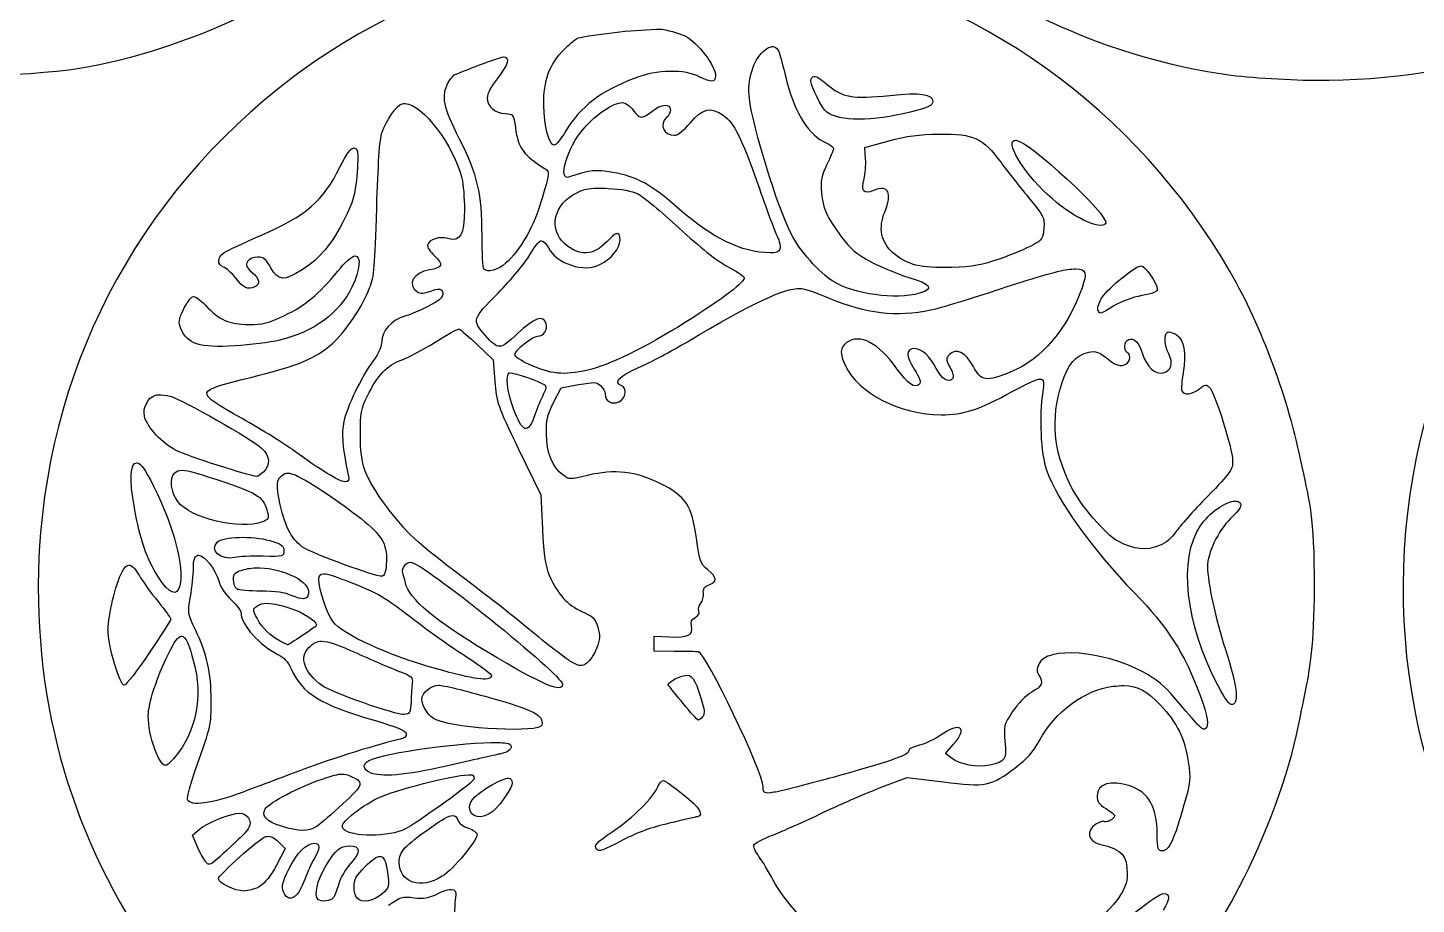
# Model space of a CAD drawing. Extents: x 0 to 701, y 0 to 378.
# Drawn here: x 470.7 to 567, y 140.9 to 201.6 of the extents above; entities that cross this region are included whole.
import ezdxf

# ---------------------------------------------------------------- set-up
doc = ezdxf.new("R2010")
doc.units = 0
doc.layers.add('Calque_1', color=7, linetype='CONTINUOUS')

msp = doc.modelspace()

# ---------------------------------------------------------------- linework, layer by layer
at = {"layer": 'Calque_1', "color": 7}
for p, q in [((514.663981, 201.544294), (514.663981, 201.544294)), ((522.397229, 200.329932), (522.397229, 200.329932)), ((503.658714, 199.628943), (503.658714, 199.628943)), ((553.55945, 198.408669), (553.55945, 198.408669)), ((525.229393, 198.258312), (525.229393, 198.258312)), ((496.875607, 196.392888), (496.875607, 196.392888)), ((511.919641, 196.44706), (511.919641, 196.44706)), ((528.754426, 193.340205), (530.408628, 193.790894)), ((533.893809, 194.255903), (533.893809, 194.255903)), ((539.228548, 193.83538), (539.228548, 193.83538)), ((493.311891, 193.307325), (493.311891, 193.307325)), ((528.806657, 192.544459), (528.754426, 193.340205)), ((510.201997, 190.51531), (510.201997, 190.515389)), ((493.366816, 185.825142), (493.366816, 185.825142)), ((543.394179, 184.916397), (543.394198, 184.916417)), ((547.899916, 185.129976), (547.899916, 185.129976)), ((500.6223, 180.747666), (500.6223, 180.747666)), ((549.845795, 180.542624), (549.845795, 180.542624)), ((501.879966, 179.645506), (502.979413, 178.600607)), ((502.979413, 178.600607), (503.08849, 177.105416)), ((504.130695, 177.717809), (504.130695, 177.717809)), ((507.165544, 175.641143), (507.688191, 176.665146)), ((507.688191, 176.665146), (508.897884, 176.888371)), ((479.741756, 176.187401), (479.741756, 176.187401)), ((504.734175, 172.426011), (506.26999, 169.241798)), ((478.262827, 171.462361), (478.262827, 171.462361)), ((481.398276, 170.956728), (481.398276, 170.956728)), ((488.760915, 170.75634), (488.760915, 170.75634)), ((506.26999, 169.241798), (506.386435, 166.867671)), ((554.440862, 168.812778), (554.440862, 168.812778)), ((485.349238, 166.300537), (485.349238, 166.300537)), ((482.528285, 165.062143), (482.528285, 165.062223)), ((477.690682, 164.379416), (477.690682, 164.379416)), ((486.786791, 164.185208), (486.786791, 164.185208)), ((491.234473, 163.77554), (491.234473, 163.77554)), ((497.23962, 164.58523), (497.23962, 164.58523)), ((487.272677, 161.727515), (487.272677, 161.727515)), ((481.371596, 159.456286), (481.371596, 159.456286)), ((491.088238, 159.103087), (491.088238, 159.103087)), ((514.12933, 158.926666), (514.12933, 159.448918)), ((514.12933, 159.448918), (515.22646, 159.391279)), ((514.12933, 158.404019), (514.12933, 158.926666)), ((515.52202, 158.39669), (514.12933, 158.404019)), ((499.199444, 156.052353), (499.199444, 156.052353)), ((516.451979, 156.750233), (516.452414, 156.750233)), ((546.709554, 156.019473), (546.709554, 156.019473)), ((517.49765, 153.845338), (517.49765, 153.845338)), ((503.270318, 152.071997), (503.270318, 152.071997)), ((534.346022, 151.317627), (534.911215, 151.961355)), ((534.77118, 150.993823), (534.346022, 151.317627)), ((492.504122, 149.889384), (492.504122, 149.889344)), ((501.254025, 149.840599), (501.254025, 149.840599)), ((504.036295, 149.594953), (504.036295, 149.594953)), ((514.758777, 149.437507), (514.758777, 149.437507)), ((529.961425, 148.99688), (531.690656, 149.640984)), ((531.690656, 149.640984), (534.183565, 149.3377)), ((485.401846, 147.174022), (485.401846, 147.174022)), ((500.147229, 147.015408), (500.147229, 147.015408)), ((482.108159, 145.65019), (482.57083, 146.048271)), ((482.438143, 144.888472), (482.108159, 145.65019)), ((487.416971, 145.572428), (487.416971, 145.572428)), ((488.534997, 144.728709), (487.939618, 143.580516)), ((488.073078, 145.190984), (488.534997, 144.728709)), ((490.560936, 145.084997), (490.560956, 145.084997)), ((493.013618, 144.910517), (493.013618, 144.910517)), ((495.099157, 144.181679), (495.099157, 144.181679)), ((500.08765, 141.892663), (500.08765, 141.892663)), ((549.478276, 141.60253), (549.478276, 141.60253))]:
    msp.add_line(p, q, dxfattribs=at)
for points in [[(603.648511, 231.647329), (598.312405, 211.412167), (580.682211, 197.8139), (559.991418, 197.974315)], [(553.55945, 198.408669), (543.83635, 199.937078), (535.389911, 204.355686), (528.379776, 211.581024)], [(495.849268, 209.257553), (490.156457, 204.136706), (482.652594, 200.425735), (474.941315, 198.917667)], [(507.366724, 206.253865), (500.636621, 205.085228), (493.652037, 201.885073), (488.054895, 197.406076)], [(554.089981, 184.715653), (547.552758, 196.052029), (536.56615, 203.88324), (523.905572, 206.231041)], [(508.882435, 200.945819), (510.779154, 201.287674), (512.710554, 201.491904), (514.663981, 201.544294)], [(514.663981, 201.544294), (515.355423, 201.398118), (515.986375, 201.219697), (516.305803, 201.05452)], [(507.913357, 200.161256), (508.205788, 200.464105), (508.529712, 200.724595), (508.882435, 200.945819)], [(516.305803, 201.05452), (517.180064, 200.602405), (518.394828, 198.996921), (518.394828, 198.293905)], [(521.708243, 199.993748), (521.992473, 200.232898), (522.216847, 200.346748), (522.397229, 200.329932)], [(522.397229, 200.329932), (522.629149, 200.308323), (522.788437, 200.070837), (522.909418, 199.606521)], [(500.274905, 198.361605), (501.381938, 198.833711), (502.511354, 199.255838), (503.658714, 199.628943)], [(503.658714, 199.628943), (504.181262, 199.596657), (504.040692, 199.097659), (503.247501, 198.100866)], [(506.479667, 196.272977), (506.467783, 198.005436), (506.860476, 199.07086), (507.913357, 200.161256)], [(520.741482, 196.742224), (520.586235, 197.981251), (521.010006, 199.406213), (521.708243, 199.993748)], [(522.909418, 199.606521), (523.000432, 199.257284), (523.198422, 198.485478), (523.349292, 197.891585)], [(474.941315, 198.917667), (471.748715, 198.293303), (463.84458, 198.041114), (460.776502, 198.465725)], [(517.312791, 198.216143), (516.229586, 198.781969), (514.372421, 198.743247), (512.750208, 198.12099)], [(559.991418, 197.974315), (557.86886, 197.990814), (554.974502, 198.186224), (553.55945, 198.408669)], [(500.635828, 193.922432), (499.509345, 196.158868), (499.36303, 196.893847), (499.855155, 197.845534)], [(499.855155, 197.845534), (499.958231, 198.044832), (500.085808, 198.20721), (500.274905, 198.361605)], [(503.247501, 198.100866), (502.844705, 197.594658), (502.554691, 197.04131), (502.552711, 196.77859)], [(512.750208, 198.12099), (510.400919, 197.219791), (509.038791, 196.175605), (508.010847, 194.488029)], [(518.394828, 198.293905), (518.394828, 197.83872), (518.078886, 197.815942), (517.312791, 198.216143)], [(523.349292, 197.891585), (523.907949, 195.692413), (524.902241, 194.13912), (526.057663, 193.660524)], [(525.011219, 197.910917), (525.011219, 198.142124), (525.083376, 198.257935), (525.229393, 198.258312)], [(526.085511, 195.806423), (525.792883, 196.038442), (525.011219, 197.56988), (525.011219, 197.910917)], [(525.229393, 198.258312), (525.417144, 198.258312), (525.726549, 198.068204), (526.16056, 197.686147)], [(526.16056, 197.686147), (527.162121, 196.804537), (527.898327, 196.678604), (530.481359, 196.947266)], [(488.054895, 197.406076), (477.413859, 188.890791), (471.432619, 176.465927), (471.420141, 162.850553)], [(502.552711, 196.77859), (502.550334, 196.186519), (503.104653, 195.702456), (503.80998, 195.680688)], [(523.64097, 187.347806), (522.665872, 189.279464), (521.0004, 194.675641), (520.741482, 196.742224)], [(530.481359, 196.947266), (532.632083, 197.170967), (533.455499, 197.053095), (533.455499, 196.521337)], [(533.455499, 196.521337), (533.455499, 196.244554), (533.18034, 196.114917), (531.888349, 195.782436)], [(495.24965, 194.357659), (495.574525, 195.24836), (496.272187, 196.246098), (496.655472, 196.367753)], [(496.655472, 196.367753), (496.723628, 196.389382), (496.797231, 196.397305), (496.875607, 196.392888)], [(496.875607, 196.392888), (498.051074, 196.326852), (500.282452, 193.446687), (500.799474, 191.204)], [(503.80998, 195.680688), (504.357545, 195.663852), (504.378322, 195.635231), (504.510574, 194.716265)], [(507.230551, 193.487213), (506.84673, 193.487213), (506.489769, 194.811378), (506.479667, 196.272977)], [(509.272375, 194.67061), (510.125998, 195.646441), (511.319033, 196.44706), (511.919641, 196.44706)], [(511.919641, 196.44706), (512.130249, 196.44706), (512.457639, 196.220706), (512.676704, 195.924413)], [(512.676704, 195.924413), (513.145338, 195.290549), (513.245066, 195.283874), (513.970735, 195.837381)], [(513.970735, 195.837381), (514.659603, 196.362782), (515.260904, 196.413626), (515.260904, 195.946082)], [(515.260904, 195.946082), (515.260904, 195.766294), (515.143449, 195.52136), (514.999789, 195.402162)], [(516.65397, 195.053994), (517.486578, 196.048444), (518.070488, 196.179428), (518.933321, 195.565035)], [(518.933321, 195.565035), (519.698921, 195.019867), (520.198711, 194.021804), (521.327968, 190.78425)], [(531.888349, 195.782436), (529.309279, 195.118743), (526.9405, 195.128548), (526.085511, 195.806423)], [(504.510574, 194.716265), (504.719973, 193.261274), (505.090899, 192.756453), (506.629388, 191.833031)], [(508.276994, 191.28911), (507.406437, 190.999116), (508.089006, 193.317843), (509.272375, 194.67061)], [(514.999789, 195.402162), (514.466168, 194.959277), (514.810374, 194.183548), (515.540599, 194.183548)], [(515.540599, 194.183548), (515.788424, 194.183548), (516.183851, 194.492485), (516.65397, 195.053994)], [(494.896452, 189.134318), (494.981305, 192.128868), (495.105416, 193.962145), (495.24965, 194.357659)], [(502.199888, 187.20468), (502.195729, 190.168747), (501.911221, 191.390344), (500.635828, 193.922432)], [(508.010847, 194.488029), (507.675436, 193.937386), (507.324277, 193.487213), (507.230551, 193.487213)], [(526.057663, 193.660524), (526.343913, 193.541939), (526.577973, 193.364072), (526.577973, 193.265552)], [(530.408628, 193.790894), (531.667501, 194.133891), (532.499891, 194.244811), (533.893809, 194.255903)], [(533.893809, 194.255903), (536.366456, 194.275512), (536.887301, 194.036738), (538.198742, 192.282154)], [(541.429363, 190.06587), (539.648337, 191.728727), (538.418204, 193.83538), (539.228548, 193.83538)], [(539.228548, 193.83538), (540.079972, 193.83538), (545.769256, 188.575285), (545.459633, 188.074327)], [(492.360997, 192.009432), (492.785045, 192.86759), (493.094747, 193.293837), (493.311891, 193.307325)], [(493.311891, 193.307325), (493.41059, 193.313466), (493.490491, 193.234356), (493.552903, 193.071741)], [(493.552903, 193.071741), (493.603867, 192.938974), (493.583307, 192.150874), (493.507624, 191.320445)], [(526.577973, 193.265552), (526.577973, 193.167013), (526.371544, 192.664529), (526.119163, 192.148695)], [(486.777501, 187.204284), (490.049975, 188.629081), (491.165129, 189.589147), (492.360997, 192.009432)], [(506.629388, 191.833031), (506.894663, 191.673822), (506.873113, 191.502452), (506.377542, 189.830661)], [(511.262365, 191.606716), (510.057703, 191.813283), (509.754002, 191.781136), (508.276994, 191.28911)], [(526.119163, 192.148695), (525.731818, 191.356969), (525.674734, 191.053427), (525.75204, 190.200874)], [(528.696015, 191.159513), (528.785523, 191.483635), (528.835318, 192.106823), (528.806657, 192.544459)], [(538.198742, 192.282154), (538.741296, 191.556248), (539.642613, 190.414829), (540.201864, 189.745551)], [(493.507624, 191.320445), (493.393358, 190.06688), (493.250054, 189.568349), (492.66236, 188.384207)], [(500.799474, 191.204), (500.89635, 190.783794), (500.97738, 189.802318), (500.979757, 189.022904)], [(515.90077, 189.044177), (513.896974, 190.789875), (512.938652, 191.319257), (511.262365, 191.606716)], [(521.327968, 190.78425), (521.894963, 189.158641), (522.496581, 187.541914), (522.664941, 187.191529)], [(529.344774, 190.345168), (528.665473, 190.06379), (528.463461, 190.3173), (528.696015, 191.159513)], [(530.128933, 188.856169), (530.687411, 190.192793), (530.381175, 190.774465), (529.344774, 190.345168)], [(506.377542, 189.830661), (505.794008, 187.862194), (504.866505, 186.213696), (503.83048, 185.30406)], [(507.936175, 186.656799), (506.77493, 187.694468), (507.186341, 189.42148), (508.779914, 190.19925)], [(508.779914, 190.19925), (509.243021, 190.425268), (509.567579, 190.51022), (510.201997, 190.51531)], [(510.201997, 190.515389), (510.413477, 190.51737), (510.65942, 190.509844), (510.956367, 190.495979)], [(510.956367, 190.495979), (511.844216, 190.45474), (512.619601, 190.314645), (512.997419, 190.127291)], [(512.997419, 190.127291), (513.332593, 189.96109), (514.625317, 188.886949), (515.870207, 187.740004)], [(525.75204, 190.200874), (525.85676, 189.046058), (526.06105, 188.593528), (527.142789, 187.124205)], [(540.201864, 189.745551), (541.150085, 188.610819), (541.215369, 188.476072), (541.167455, 187.745887)], [(545.459633, 188.074327), (545.122795, 187.529317), (543.047873, 188.554785), (541.429363, 190.06587)], [(494.404367, 183.592596), (494.722725, 184.409556), (494.781334, 185.071545), (494.896452, 189.134318)], [(500.979757, 189.022904), (500.985105, 187.264834), (500.700261, 186.770333), (499.828475, 187.024397)], [(522.187176, 186.01935), (520.154363, 186.087229), (518.234609, 187.010988), (515.90077, 189.044177)], [(530.68755, 186.039474), (529.882276, 186.735552), (529.676521, 187.773379), (530.128933, 188.856169)], [(492.66236, 188.384207), (491.802043, 186.650797), (490.975338, 185.657635), (489.730765, 184.861492)], [(484.319036, 186.046822), (484.537686, 186.190086), (485.643986, 186.710773), (486.777501, 187.204284)], [(499.828475, 187.024397), (499.243832, 187.194777), (498.547536, 186.967729), (498.414116, 186.56327)], [(502.319047, 184.897858), (502.255229, 184.961696), (502.201869, 185.999702), (502.199888, 187.20468)], [(505.509817, 185.884643), (505.815915, 186.427018), (506.174322, 186.870734), (506.306356, 186.870734)], [(506.306356, 186.870734), (506.438409, 186.870734), (506.664328, 186.643172), (506.808107, 186.365121)], [(510.378398, 185.213066), (511.175353, 185.625191), (511.766869, 186.346423), (511.773406, 186.914448)], [(511.773406, 186.914448), (511.780734, 187.550768), (511.525066, 187.518067), (510.843784, 186.795686)], [(515.870207, 187.740004), (517.280704, 186.440487), (518.542865, 185.440708), (519.219591, 185.087331)], [(522.664941, 187.191529), (522.8333, 186.841123), (522.923382, 186.429712), (522.864932, 186.277376)], [(526.534655, 184.058377), (525.590792, 184.641733), (524.221217, 186.198346), (523.64097, 187.347806)], [(527.142789, 187.124205), (527.764056, 186.280347), (528.173546, 185.936161), (529.206659, 185.390319)], [(541.167455, 187.745887), (541.120335, 187.027428), (541.056378, 186.930037), (540.392586, 186.564815)], [(484.262566, 185.044865), (483.80136, 185.191259), (483.831566, 185.727415), (484.319036, 186.046822)], [(498.414116, 186.56327), (498.374126, 186.442032), (498.589606, 186.111354), (498.892654, 185.828252)], [(503.315201, 183.241655), (504.216222, 184.152976), (505.20372, 185.342267), (505.509817, 185.884643)], [(506.808107, 186.365121), (507.377261, 185.264505), (509.286597, 184.648488), (510.378398, 185.213066)], [(510.843784, 186.795686), (509.914043, 185.809871), (508.93627, 185.763146), (507.936175, 186.656799)], [(522.864932, 186.277376), (522.795211, 186.095706), (522.561865, 186.006872), (522.187176, 186.01935)], [(534.761137, 185.016224), (532.617841, 184.952109), (531.669938, 185.190268), (530.68755, 186.039474)], [(540.392586, 186.564815), (539.994683, 186.345908), (538.976444, 185.919899), (538.129477, 185.618575)], [(485.147682, 184.249872), (484.848418, 184.62771), (484.450159, 184.985306), (484.262566, 185.044865)], [(485.942676, 185.423971), (485.783784, 185.164559), (485.834193, 185.035061), (486.228174, 184.692439)], [(486.635525, 185.739259), (486.340163, 185.739259), (486.056744, 185.610217), (485.942676, 185.423971)], [(487.543874, 184.99921), (487.2107, 185.603185), (487.043609, 185.739259), (486.635525, 185.739259)], [(489.730765, 184.861492), (488.45353, 184.044453), (488.056856, 184.069271), (487.543874, 184.99921)], [(492.191548, 184.764398), (492.670343, 185.347001), (493.199249, 185.823162), (493.366816, 185.825142)], [(493.366816, 185.825142), (493.83751, 185.827123), (493.752558, 184.866305), (493.173777, 183.642906)], [(498.892654, 185.828252), (499.544007, 185.219781), (499.464125, 184.995387), (498.544486, 184.84834)], [(503.83048, 185.30406), (503.274399, 184.815837), (502.586006, 184.630919), (502.319047, 184.897858)], [(519.219591, 185.087331), (519.816832, 184.775431), (520.340609, 184.42968), (520.383253, 184.319038)], [(529.206659, 185.390319), (529.915473, 185.015808), (531.083115, 184.538578), (531.801298, 184.329951)], [(538.129477, 185.618575), (536.849826, 185.163311), (536.280236, 185.061662), (534.761137, 185.016224)], [(542.779468, 184.869593), (543.023055, 184.899304), (543.22675, 184.916338), (543.394179, 184.916397)], [(543.394198, 184.916417), (544.119788, 184.916417), (544.1638, 184.59794), (543.815493, 183.608857)], [(545.231377, 182.967447), (545.668577, 183.621673), (547.529703, 185.129976), (547.899916, 185.129976)], [(547.899916, 185.129976), (548.170558, 185.129976), (549.038046, 183.909151), (549.038046, 183.528382)], [(486.431651, 183.668437), (485.907221, 183.467178), (485.689285, 183.566035), (485.147682, 184.249872)], [(486.228174, 184.692439), (486.764845, 184.225727), (486.844172, 183.826735), (486.431651, 183.668437)], [(488.489342, 181.685013), (489.937154, 182.372574), (490.849564, 183.13141), (492.191548, 184.764398)], [(498.544486, 184.84834), (497.437235, 184.671266), (496.960124, 183.799282), (497.711601, 183.326053)], [(520.383253, 184.319038), (520.489062, 184.044552), (518.906522, 182.832819), (516.359183, 181.237335)], [(532.551805, 183.226642), (530.867516, 182.758939), (527.994451, 183.156188), (526.534655, 184.058377)], [(531.801298, 184.329951), (533.326754, 183.886809), (533.581333, 183.512536), (532.551805, 183.226642)], [(538.168536, 183.53882), (540.172668, 184.205781), (542.247769, 184.804745), (542.779468, 184.869593)], [(559.0901, 171.181874), (558.118369, 175.967523), (556.305731, 180.873223), (554.089981, 184.715653)], [(481.487645, 182.090819), (481.70164, 182.532872), (481.987237, 182.936845), (482.122479, 182.98872)], [(482.122479, 182.98872), (482.266535, 183.044001), (482.635797, 182.795701), (483.014171, 182.389093)], [(493.173777, 183.642906), (492.330237, 181.85981), (490.509418, 180.53074), (488.145036, 179.9724)], [(491.795408, 179.726754), (492.713641, 180.535018), (493.894831, 182.285027), (494.404367, 183.592596)], [(497.711601, 183.326053), (497.927973, 183.189781), (498.182137, 183.201923), (498.647403, 183.370163)], [(498.647403, 183.370163), (499.177736, 183.561935), (499.309967, 183.561855), (499.428453, 183.370163)], [(499.428453, 183.370163), (499.509582, 183.238882), (499.486567, 183.036871), (499.374677, 182.902064)], [(502.416141, 180.323579), (501.496819, 181.370617), (501.5111, 181.416925), (503.315201, 183.241655)], [(516.453563, 179.869483), (521.02704, 182.581617), (523.100992, 183.562806), (524.260316, 183.562806)], [(524.260316, 183.562806), (524.506319, 183.562806), (525.434118, 183.25249), (526.322245, 182.873027)], [(533.325882, 182.074161), (533.985337, 182.21287), (536.164404, 182.871878), (538.168536, 183.53882)], [(543.815493, 183.608857), (542.81526, 180.768622), (541.021498, 178.644955), (538.887333, 177.773902)], [(547.954464, 183.061075), (547.326047, 182.950393), (546.516971, 182.649773), (546.027916, 182.345755)], [(549.038046, 183.528382), (549.038046, 183.325578), (548.748566, 183.200972), (547.954464, 183.061075)], [(481.310075, 180.776684), (481.127573, 181.21731), (481.151718, 181.396861), (481.487645, 182.090819)], [(483.014171, 182.389093), (483.951537, 181.381807), (484.673086, 181.062083), (486.019269, 181.057527)], [(499.374677, 182.902064), (499.111541, 182.585004), (497.767021, 181.914319), (496.838449, 181.636644)], [(526.322245, 182.873027), (528.776907, 181.824276), (530.956509, 181.575738), (533.325882, 182.074161)], [(544.92112, 182.08656), (544.865265, 182.232162), (545.004924, 182.628559), (545.231377, 182.967447)], [(546.027916, 182.345755), (545.049807, 181.737739), (545.054461, 181.739086), (544.92112, 182.08656)], [(486.019269, 181.057527), (486.974522, 181.054358), (487.375831, 181.156206), (488.489342, 181.685013)], [(496.838449, 181.636644), (495.930397, 181.36509), (495.23842, 180.602224), (495.23842, 179.872969)], [(506.645254, 181.117027), (506.445341, 181.74687), (505.826907, 181.533608), (504.659522, 180.433072)], [(506.05142, 180.25473), (506.467248, 180.25473), (506.776455, 180.703655), (506.645254, 181.117027)], [(516.359183, 181.237335), (513.494773, 179.443316), (510.941036, 178.191137), (509.541632, 177.894527)], [(485.066454, 179.580895), (482.561303, 179.431055), (481.762011, 179.685635), (481.310075, 180.776684)], [(498.93716, 179.837), (499.777155, 180.369511), (500.535427, 180.779338), (500.6223, 180.747666)], [(500.6223, 180.747666), (500.709174, 180.715995), (501.275258, 180.220067), (501.879966, 179.645506)], [(504.659522, 180.433072), (503.428358, 179.272401), (503.342654, 179.268341), (502.416141, 180.323579)], [(504.466087, 178.959926), (504.466087, 179.2581), (505.686337, 180.25473), (506.05142, 180.25473)], [(530.97691, 177.992096), (529.706707, 179.78053), (528.410002, 180.455691), (527.487471, 179.809527)], [(547.037994, 180.018432), (547.418922, 180.164608), (547.788343, 179.788988), (548.018282, 179.021506)], [(549.830702, 179.018812), (549.520247, 179.619182), (549.476652, 180.356498), (549.742125, 180.520579)], [(549.742125, 180.520579), (549.767102, 180.536029), (549.802774, 180.543159), (549.845795, 180.542624)], [(549.845795, 180.542624), (549.974878, 180.540644), (550.170254, 180.471478), (550.343288, 180.358102)], [(550.343288, 180.358102), (550.886673, 180.002052), (551.057152, 179.085086), (550.830718, 177.734823)], [(488.145036, 179.9724), (487.497803, 179.81957), (486.112422, 179.643446), (485.066454, 179.580895)], [(486.15158, 177.389369), (489.453725, 178.205834), (490.613385, 178.686292), (491.795408, 179.726754)], [(495.23842, 179.872969), (495.23842, 179.547025), (495.012442, 179.034143), (494.650013, 178.537165)], [(496.584286, 178.587455), (497.03846, 178.742207), (498.097184, 179.304488), (498.93716, 179.837)], [(513.058128, 178.073701), (513.809744, 178.399823), (515.337854, 179.20783), (516.453563, 179.869483)], [(527.487471, 179.809527), (527.022957, 179.484178), (526.998634, 179.041788), (527.39927, 178.197515)], [(532.222593, 179.38439), (531.592235, 179.38439), (531.574012, 178.887987), (532.170758, 177.958048)], [(533.70889, 178.006397), (533.272225, 178.862376), (532.70929, 179.38439), (532.222593, 179.38439)], [(536.25827, 178.165011), (535.723263, 179.147993), (535.103323, 179.452665), (534.620706, 178.970067)], [(542.416228, 176.974274), (542.821301, 178.285755), (543.416937, 178.978109), (544.279334, 179.139892)], [(544.279334, 179.139892), (544.785878, 179.234926), (544.987613, 179.165582), (545.576079, 178.69269)], [(546.948625, 179.122858), (546.680854, 179.288366), (546.742414, 179.904997), (547.037994, 180.018432)], [(494.650013, 178.537165), (493.819208, 177.397985), (492.830839, 175.362697), (492.611298, 174.339011)], [(494.231055, 176.075986), (494.94692, 177.526592), (495.639056, 178.265393), (496.584286, 178.587455)], [(505.467272, 178.290271), (504.916657, 178.534986), (504.466087, 178.83633), (504.466087, 178.959926)], [(509.541632, 177.894527), (507.788633, 177.522967), (507.027568, 177.596828), (505.467272, 178.290271)], [(527.39927, 178.197515), (528.307085, 176.284435), (531.176565, 174.819668), (534.046223, 174.80402)], [(534.620706, 178.970067), (534.3565, 178.705842), (534.359511, 178.639785), (534.665192, 178.072176)], [(545.576079, 178.69269), (546.09726, 178.273851), (546.37953, 178.159465), (546.697571, 178.239288)], [(546.697571, 178.239288), (547.131166, 178.348127), (547.291127, 178.911181), (546.948625, 179.122858)], [(548.018282, 179.021506), (548.289341, 178.116801), (548.888939, 177.567969), (549.451973, 177.709292)], [(549.451973, 177.709292), (550.017997, 177.851348), (550.167481, 178.367558), (549.830702, 179.018812)], [(485.552339, 174.540171), (482.2065, 176.440257), (482.200776, 176.412488), (486.15158, 177.389369)], [(504.367052, 175.274813), (503.945381, 176.436494), (503.816952, 177.543983), (504.08504, 177.709688)], [(504.08504, 177.709688), (504.093755, 177.715036), (504.109323, 177.717809), (504.130695, 177.717809)], [(504.130695, 177.717809), (504.451034, 177.717809), (506.112009, 177.151962), (506.511398, 176.893421)], [(511.85307, 176.840398), (511.296097, 177.054136), (511.727988, 177.496505), (513.058128, 178.073701)], [(532.539802, 176.919329), (532.217364, 176.596871), (531.73025, 176.931411), (530.97691, 177.992096)], [(532.170758, 177.958048), (532.552161, 177.363739), (532.665398, 177.044925), (532.539802, 176.919329)], [(534.820321, 177.284531), (534.532327, 176.996517), (534.071359, 177.296019), (533.70889, 178.006397)], [(534.665192, 178.072176), (534.886298, 177.661636), (534.937598, 177.401788), (534.820321, 177.284531)], [(538.887333, 177.773902), (537.149486, 177.064574), (536.831425, 177.111932), (536.25827, 178.165011)], [(539.021188, 176.430354), (541.131922, 177.568207), (541.279187, 177.564542), (541.08894, 176.380836)], [(550.830718, 177.734823), (550.733624, 177.157766), (550.691119, 176.587542), (550.735565, 176.467868)], [(503.08849, 177.105416), (503.193012, 175.674954), (503.264673, 175.472229), (504.734175, 172.426011)], [(506.511398, 176.893421), (506.680966, 176.783671), (506.666685, 176.633058), (506.445639, 176.205584)], [(508.897884, 176.888371), (509.972474, 177.086698), (510.142556, 177.079944), (510.420944, 176.828019)], [(510.420944, 176.828019), (510.593304, 176.672019), (510.734291, 176.409576), (510.734291, 176.244643)], [(510.734291, 176.244643), (510.734291, 175.73699), (511.200449, 175.472625), (511.696792, 175.698782)], [(511.696792, 175.698782), (512.191096, 175.923987), (512.293498, 176.671405), (511.85307, 176.840398)], [(534.046223, 174.80402), (535.596221, 174.795503), (536.593741, 175.121744), (539.021188, 176.430354)], [(541.08894, 176.380836), (540.822279, 174.721841), (540.95041, 172.091431), (541.353146, 170.956728)], [(543.025135, 169.895191), (541.807004, 172.371166), (541.629989, 174.428697), (542.416228, 176.974274)], [(550.735565, 176.467868), (550.857379, 176.139785), (551.451668, 176.206118), (551.958034, 176.604437)], [(551.958034, 176.604437), (552.334288, 176.900394), (552.446871, 176.920597), (552.641594, 176.725914)], [(552.641594, 176.725914), (553.015609, 176.351878), (554.261371, 172.445422), (554.261371, 171.646487)], [(605.621725, 118.339619), (577.319734, 121.936888), (559.586187, 149.803818), (568.359184, 176.894907)], [(478.779295, 174.710789), (478.650212, 175.298482), (479.020128, 175.989291), (479.555293, 176.159156)], [(479.555293, 176.159156), (479.602652, 176.174209), (479.666688, 176.183479), (479.741756, 176.187401)], [(479.741756, 176.187401), (479.967022, 176.199285), (480.292114, 176.162583), (480.567709, 176.088366)], [(480.567709, 176.088366), (481.41523, 175.86015), (486.258162, 173.103629), (486.911753, 172.47747)], [(493.759866, 173.377282), (493.757886, 174.921258), (493.811979, 175.226781), (494.231055, 176.075986)], [(506.445639, 176.205584), (506.290035, 175.904695), (506.029791, 175.267445), (505.867274, 174.789304)], [(506.659158, 173.474752), (506.645491, 174.4202), (506.732721, 174.793087), (507.165544, 175.641143)], [(481.01917, 172.303386), (480.006933, 172.816328), (478.944544, 173.958439), (478.779295, 174.710789)], [(489.172921, 172.298355), (488.565975, 172.745241), (486.936651, 173.754011), (485.552339, 174.540171)], [(492.611298, 174.339011), (492.435986, 173.521457), (492.521434, 172.473667), (492.913414, 170.63526)], [(505.867274, 174.789304), (505.395887, 173.402536), (505.000163, 173.530588), (504.367052, 175.274813)], [(495.589697, 168.425927), (494.062438, 170.484826), (493.761847, 171.299547), (493.759866, 173.377282)], [(507.802319, 170.627892), (507.083761, 171.158957), (506.677975, 172.170006), (506.659158, 173.474752)], [(486.911753, 172.47747), (487.489444, 171.924003), (487.54116, 171.338924), (487.055275, 170.853058)], [(478.085653, 168.336954), (477.720174, 170.381611), (477.781536, 171.462361), (478.262827, 171.462361)], [(478.262827, 171.462361), (478.528221, 171.462361), (478.808946, 171.068736), (479.443106, 169.808159)], [(486.576738, 170.519587), (485.950282, 170.591209), (481.716198, 171.950168), (481.01917, 172.303386)], [(492.673967, 170.156327), (492.308944, 170.156327), (490.965316, 170.978674), (489.172921, 172.298355)], [(554.261371, 171.646487), (554.261371, 170.956827), (554.165564, 170.81895), (552.515106, 169.132324)], [(481.097308, 168.779502), (480.617999, 169.421506), (480.511219, 170.377967), (480.877965, 170.744733)], [(480.877965, 170.744733), (481.016456, 170.883244), (481.142211, 170.96267), (481.398276, 170.956728)], [(481.398276, 170.956728), (481.825077, 170.946824), (482.614445, 170.699573), (484.429302, 170.094053)], [(487.055275, 170.853058), (486.863761, 170.661544), (486.648558, 170.511268), (486.576738, 170.519587)], [(488.199981, 168.563645), (487.888555, 169.955246), (487.943857, 170.408648), (488.457631, 170.683609)], [(488.457631, 170.683609), (488.552981, 170.734632), (488.648729, 170.759945), (488.760915, 170.75634)], [(488.760915, 170.75634), (488.947913, 170.750398), (489.180527, 170.664257), (489.533844, 170.48439)], [(489.533844, 170.48439), (490.630419, 169.92611), (492.725921, 168.493033), (494.063924, 167.38606)], [(492.913414, 170.63526), (492.997495, 170.240942), (492.955227, 170.156327), (492.673967, 170.156327)], [(509.519943, 170.592675), (508.294127, 170.292282), (508.255365, 170.293054), (507.802319, 170.627892)], [(514.55835, 170.034058), (512.892858, 170.881104), (511.380673, 171.048672), (509.519943, 170.592675)], [(541.353146, 170.956728), (542.103931, 168.841498), (544.549759, 165.430078), (547.448058, 162.455581)], [(559.938078, 162.756549), (559.936097, 168.063776), (559.62893, 168.52825), (559.0901, 171.181874)], [(479.443106, 169.808159), (480.791706, 167.127519), (481.558079, 164.20549), (481.242375, 162.947666)], [(484.429302, 170.094053), (486.68934, 169.340001), (487.081143, 169.060504), (487.326849, 168.026301)], [(517.067897, 166.245196), (516.755026, 168.517653), (516.356331, 169.119588), (514.55835, 170.034058)], [(546.314187, 166.030508), (545.451829, 166.479849), (543.682569, 168.558832), (543.025135, 169.895191)], [(486.975195, 167.373284), (485.436092, 166.788106), (481.963944, 167.618752), (481.097308, 168.779502)], [(489.831345, 165.58176), (489.046572, 166.066755), (488.559538, 166.957079), (488.199981, 168.563645)], [(552.515106, 169.132324), (551.554724, 168.150907), (550.568929, 167.045755), (550.324332, 166.676176)], [(552.018762, 167.086241), (552.636959, 168.019567), (553.80989, 168.806955), (554.440862, 168.812778)], [(554.777422, 168.683953), (554.929619, 168.50058), (554.785741, 168.264223), (554.120543, 167.605402)], [(554.440862, 168.812778), (554.586463, 168.814759), (554.703007, 168.773619), (554.777422, 168.683953)], [(479.749897, 163.55077), (478.951675, 164.785776), (478.476128, 166.152519), (478.085653, 168.336954)], [(487.326849, 168.026301), (487.423012, 167.621486), (487.370365, 167.52352), (486.975195, 167.373284)], [(500.809912, 163.573984), (497.692389, 165.909606), (496.932196, 166.616102), (495.589697, 168.425927)], [(554.120543, 167.605402), (553.23515, 166.728487), (552.520117, 165.2308), (552.520117, 164.252908)], [(494.063924, 167.38606), (495.360688, 166.313174), (495.652287, 165.732056), (495.556421, 164.412295)], [(506.386435, 166.867671), (506.476815, 165.021816), (506.583416, 164.310606), (506.866141, 163.671474)], [(550.324332, 166.676176), (550.047886, 166.258427), (549.620471, 165.900455), (549.194323, 165.729936)], [(553.22382, 156.060078), (550.982499, 160.368161), (550.49909, 164.791956), (552.018762, 167.086241)], [(485.052906, 164.89935), (484.109201, 164.681136), (483.273682, 165.404864), (483.828516, 165.959718)], [(483.828516, 165.959718), (484.02928, 166.160481), (484.639296, 166.277362), (485.349238, 166.300537)], [(485.349238, 166.300537), (486.059181, 166.323731), (486.86903, 166.253079), (487.469598, 166.07848)], [(487.469598, 166.07848), (488.307018, 165.835032), (488.448341, 165.733858), (488.448341, 165.376738)], [(517.850888, 164.056363), (517.350147, 164.47441), (517.287735, 164.648474), (517.067897, 166.245196)], [(549.194323, 165.729936), (548.261294, 165.356594), (547.444454, 165.441586), (546.314187, 166.030508)], [(482.180117, 164.158528), (482.180117, 164.711163), (482.260989, 164.975052), (482.45284, 165.048675)], [(482.45284, 165.048675), (482.476113, 165.057588), (482.501486, 165.062143), (482.528285, 165.062143)], [(482.528285, 165.062223), (482.930347, 165.064203), (483.700582, 164.109823), (483.935276, 163.279196)], [(487.011937, 164.989868), (486.221915, 165.006505), (485.340186, 164.965762), (485.052906, 164.89935)], [(488.448341, 165.376738), (488.448341, 164.967624), (488.420017, 164.960038), (487.011937, 164.989868)], [(495.23842, 163.599891), (494.861077, 163.55592), (490.556044, 165.133865), (489.831345, 165.58176)], [(476.260477, 159.912778), (476.260477, 160.889917), (476.783561, 163.048128), (477.229159, 163.909772)], [(477.229159, 163.909772), (477.385416, 164.211928), (477.532107, 164.369829), (477.690682, 164.379416)], [(477.690682, 164.379416), (477.894535, 164.391696), (478.117939, 164.158548), (478.407141, 163.670701)], [(481.977016, 162.18787), (482.088787, 162.839639), (482.180117, 163.726379), (482.180117, 164.158528)], [(484.965854, 163.369714), (484.965854, 163.816441), (485.05144, 163.897927), (485.701664, 164.073021)], [(485.701664, 164.073021), (486.032976, 164.162232), (486.403961, 164.196221), (486.786791, 164.185208)], [(486.786791, 164.185208), (488.445687, 164.137552), (490.326243, 163.248574), (490.159013, 162.380136)], [(490.88591, 163.392552), (490.88591, 163.659213), (490.961434, 163.788751), (491.234473, 163.77554)], [(491.234473, 163.77554), (491.507513, 163.762269), (491.977751, 163.60613), (492.767199, 163.301241)], [(495.556421, 164.412295), (495.517481, 163.876318), (495.417416, 163.620728), (495.23842, 163.599891)], [(496.700731, 163.867226), (496.61051, 164.153616), (496.934474, 164.58523), (497.23962, 164.58523)], [(496.882183, 163.144192), (496.823871, 163.409942), (496.742267, 163.735391), (496.700731, 163.867226)], [(497.23962, 164.58523), (498.045033, 164.58523), (507.774471, 156.764395), (507.774471, 156.116964)], [(517.947209, 163.013406), (518.536705, 163.237522), (518.512125, 163.504342), (517.850888, 164.056363)], [(552.520117, 164.252908), (552.520117, 163.208307), (553.081646, 160.619591), (553.761165, 158.530922)], [(471.420141, 162.850553), (471.410831, 152.779305), (474.510509, 143.661745), (480.70814, 135.529266)], [(478.407141, 163.670701), (478.64839, 163.263707), (479.243739, 162.440983), (479.729773, 161.84202)], [(481.242375, 162.947666), (481.044641, 162.159764), (480.508981, 162.376294), (479.749897, 163.55077)], [(483.935276, 163.279196), (484.05386, 162.859545), (484.40177, 162.333828), (484.810349, 161.956544)], [(485.183671, 162.723669), (485.063958, 162.801134), (484.965854, 163.091782), (484.965854, 163.369714)], [(491.86194, 160.453608), (491.454252, 160.98816), (490.88591, 162.699504), (490.88591, 163.392552)], [(492.767199, 163.301241), (494.999626, 162.439082), (495.467725, 162.171054), (497.501925, 160.587464)], [(502.551146, 158.368069), (498.931554, 160.528895), (497.121432, 162.053737), (496.882183, 163.144192)], [(505.685069, 159.744498), (504.488073, 160.73875), (502.294209, 162.461979), (500.809912, 163.573984)], [(506.866141, 163.671474), (507.448051, 162.355972), (508.120598, 161.606792), (509.113385, 161.16775)], [(517.553387, 162.432348), (517.513178, 162.739178), (517.612748, 162.886225), (517.947209, 163.013406)], [(559.395326, 156.029516), (559.576085, 156.917721), (559.939464, 158.93039), (559.938078, 162.756549)], [(479.729773, 161.84202), (480.215817, 161.243016), (480.613344, 160.698759), (480.613344, 160.632723)], [(482.321698, 159.877581), (481.78376, 160.982752), (481.777401, 161.023852), (481.977016, 162.18787)], [(484.810349, 161.956544), (485.183295, 161.612159), (485.488501, 161.196985), (485.488501, 161.033894)], [(486.881191, 162.570858), (486.067242, 162.577394), (485.303365, 162.646184), (485.183671, 162.723669)], [(488.970592, 162.278408), (488.570847, 162.462533), (487.852012, 162.563133), (486.881191, 162.570858)], [(490.159013, 162.380136), (490.079131, 161.965338), (489.717594, 161.93434), (488.970592, 162.278408)], [(517.372351, 161.738726), (517.501591, 161.894449), (517.582978, 162.206508), (517.553387, 162.432348)], [(547.448058, 162.455581), (549.751217, 160.091893), (550.933358, 158.245008), (552.007551, 155.331636)], [(485.488501, 161.033894), (485.488501, 160.24504), (486.802736, 158.772172), (488.028215, 158.187786)], [(486.598783, 160.689193), (486.276364, 161.292811), (486.27684, 161.305151), (486.620056, 161.558086)], [(486.620056, 161.558086), (486.773322, 161.671026), (486.989892, 161.727674), (487.272677, 161.727515)], [(487.272677, 161.727515), (487.743984, 161.727515), (488.399081, 161.569396), (489.251456, 161.252464)], [(489.251456, 161.252464), (490.058769, 160.952289), (490.875075, 160.335123), (490.695961, 160.160365)], [(509.113385, 161.16775), (509.897187, 160.821107), (510.048196, 160.672297), (510.228697, 160.069847)], [(516.980469, 160.742949), (517.194721, 160.857612), (517.297361, 161.03835), (517.237326, 161.194806)], [(517.237326, 161.194806), (517.182302, 161.338209), (517.24307, 161.583003), (517.372351, 161.738726)], [(477.386605, 156.053502), (477.053372, 156.053502), (476.260477, 158.770805), (476.260477, 159.912778)], [(480.613344, 160.632723), (480.613344, 160.566686), (479.940223, 159.50921), (479.1174, 158.282959)], [(483.411856, 155.008999), (483.416213, 156.904728), (483.115919, 158.245939), (482.321698, 159.877581)], [(488.187206, 159.113149), (487.46829, 159.487046), (486.984663, 159.966772), (486.598783, 160.689193)], [(490.695961, 160.160365), (490.656644, 160.122019), (490.205222, 159.80891), (489.692855, 159.464803)], [(498.981646, 157.198981), (495.65195, 158.134802), (492.548411, 159.553598), (491.86194, 160.453608)], [(497.501925, 160.587464), (498.507407, 159.804711), (500.136078, 158.649844), (501.121338, 158.02105)], [(510.228697, 160.069847), (510.404385, 159.483402), (510.390778, 159.250234), (510.141645, 158.59785)], [(515.22646, 159.391279), (516.472934, 159.326055), (516.879236, 159.532048), (516.723968, 160.15068)], [(516.723968, 160.15068), (516.650801, 160.442219), (516.720997, 160.604062), (516.980469, 160.742949)], [(480.447381, 158.220665), (480.854316, 159.047271), (481.130742, 159.468447), (481.371596, 159.456286)], [(481.371596, 159.456286), (481.644556, 159.442421), (481.87194, 158.87188), (482.192497, 157.703445)], [(488.735384, 158.840427), (488.721123, 158.840427), (488.474486, 158.963745), (488.187206, 159.113149)], [(489.692855, 159.464803), (489.180487, 159.120696), (488.749645, 158.840427), (488.735384, 158.840427)], [(490.18494, 158.660916), (490.47638, 158.952356), (490.718164, 159.106791), (491.088238, 159.103087)], [(491.088238, 159.103087), (491.564062, 159.098334), (492.252019, 158.832088), (493.530462, 158.258576)], [(508.464626, 157.62491), (508.132799, 157.796281), (506.882066, 158.750226), (505.685069, 159.744498)], [(479.1174, 158.282959), (478.294577, 157.056727), (477.515588, 156.053502), (477.386605, 156.053502)], [(479.046214, 153.918446), (479.046214, 154.76569), (479.631946, 156.564245), (480.447381, 158.220665)], [(488.028215, 158.187786), (488.439745, 157.991538), (488.739563, 157.668189), (488.950865, 157.192801)], [(491.097904, 156.026822), (489.868325, 156.902351), (489.497181, 157.973137), (490.18494, 158.660916)], [(493.530462, 158.258576), (494.709315, 157.729769), (496.065639, 157.150315), (496.544454, 156.971121)], [(501.121338, 158.02105), (502.106597, 157.392257), (502.884082, 156.790223), (502.849043, 156.683305)], [(507.774471, 156.116964), (507.774471, 155.468205), (506.459504, 156.034864), (502.551146, 158.368069)], [(510.141645, 158.59785), (509.978832, 158.171564), (509.670754, 157.708159), (509.456917, 157.568044)], [(517.223402, 158.353372), (517.053775, 158.373318), (516.288095, 158.392729), (515.52202, 158.39669)], [(521.703192, 148.998802), (521.703192, 149.968513), (517.715467, 158.295477), (517.223402, 158.353372)], [(548.076713, 156.949076), (545.273863, 158.456428), (541.381292, 158.758129), (540.813484, 157.511951)], [(553.761165, 158.530922), (554.151244, 157.331886), (554.482318, 155.992635), (554.496579, 155.555237)], [(482.192497, 157.703445), (482.854764, 155.289486), (482.365828, 152.796775), (480.886859, 151.047995)], [(488.950865, 157.192801), (489.706541, 155.492686), (490.98851, 154.697079), (494.716168, 153.613992)], [(502.849043, 156.683305), (502.722278, 156.296395), (501.715964, 156.430489), (498.981646, 157.198981)], [(509.456917, 157.568044), (509.11075, 157.341215), (509.001772, 157.347513), (508.464626, 157.62491)], [(540.813484, 157.511951), (540.661248, 157.177886), (540.66313, 156.992552), (540.821209, 156.739399)], [(496.80557, 154.013618), (496.233385, 153.963982), (491.797567, 155.528616), (491.097904, 156.026822)], [(496.544454, 156.971121), (497.296942, 156.689544), (497.407643, 156.587776), (497.361869, 156.219088)], [(497.361869, 156.219088), (497.332733, 155.984514), (497.293654, 155.400742), (497.274837, 154.921948)], [(498.024176, 155.087534), (498.024176, 155.517406), (498.677589, 156.054334), (499.199444, 156.052353)], [(499.199444, 156.052353), (499.462778, 156.052353), (501.047715, 155.666057), (502.721367, 155.195463)], [(515.118888, 156.08446), (515.043602, 156.253691), (516.037755, 156.750233), (516.451979, 156.750233)], [(517.198227, 153.619796), (517.093706, 153.623361), (515.232184, 155.829841), (515.118888, 156.08446)], [(516.452414, 156.750233), (516.801077, 156.750233), (517.11787, 156.148417), (517.500027, 154.759471)], [(540.821209, 156.739399), (541.156799, 156.202054), (541.067727, 155.99004), (540.328748, 155.568012)], [(545.960988, 155.970332), (546.232819, 156.004301), (546.480011, 156.021494), (546.709554, 156.019473)], [(546.709554, 156.019473), (547.704222, 156.010758), (548.365321, 155.639397), (549.239206, 154.692167)], [(550.233418, 155.173417), (549.552374, 155.985029), (548.955609, 156.476401), (548.076713, 156.949076)], [(554.241643, 154.702228), (554.04288, 154.661307), (553.744824, 155.058636), (553.22382, 156.060078)], [(558.835164, 153.256535), (558.999087, 154.073574), (559.25123, 155.321415), (559.395326, 156.029516)], [(499.01722, 153.638374), (498.530601, 153.839277), (498.024176, 154.578197), (498.024176, 155.087534)], [(502.721367, 155.195463), (505.819916, 154.324172), (506.476023, 153.977807), (506.343118, 153.283235)], [(540.328748, 155.568012), (539.924863, 155.33738), (539.3648, 154.769018), (538.999123, 154.218264)], [(540.858367, 152.203516), (541.924737, 154.204241), (543.982466, 155.723141), (545.960988, 155.970332)], [(552.354947, 153.012057), (552.184388, 152.906644), (551.84862, 153.248533), (550.233418, 155.173417)], [(552.007551, 155.331636), (552.536557, 153.896915), (552.642406, 153.189706), (552.354947, 153.012057)], [(554.496579, 155.555237), (554.516386, 154.949499), (554.455677, 154.746279), (554.241643, 154.702228)], [(482.377415, 150.336171), (483.420848, 153.292524), (483.407894, 153.233103), (483.411856, 155.008999)], [(497.274837, 154.921948), (497.243819, 154.129846), (497.201631, 154.047983), (496.80557, 154.013618)], [(517.500027, 154.759471), (517.635606, 154.266019), (517.634754, 154.010489), (517.49765, 153.845338)], [(538.999123, 154.218264), (538.393346, 153.305894), (538.371499, 153.220486), (538.471445, 152.150136)], [(549.239206, 154.692167), (550.42517, 153.406672), (550.954433, 152.327903), (551.185085, 150.726903)], [(480.253569, 150.482406), (479.773586, 150.482406), (479.046214, 152.552317), (479.046214, 153.918446)], [(494.716168, 153.613992), (496.263175, 153.164492), (496.908388, 152.898801), (496.947546, 152.695601)], [(506.343118, 153.283235), (506.236298, 152.724955), (500.563612, 152.999935), (499.01722, 153.638374)], [(517.49765, 153.845338), (517.393009, 153.719266), (517.258322, 153.617617), (517.198227, 153.619796)], [(534.911215, 151.961355), (535.942704, 153.136148), (535.345563, 153.52595), (533.983534, 152.566776)], [(554.694649, 142.00176), (556.557478, 145.521365), (558.153804, 149.860486), (558.835164, 153.256535)], [(496.512347, 152.304492), (495.210987, 152.024698), (491.793388, 150.95924), (489.841011, 150.224756)], [(496.947546, 152.695601), (496.984803, 152.502324), (496.843876, 152.375757), (496.512347, 152.304492)], [(533.983534, 152.566776), (533.597337, 152.294786), (532.948321, 151.9855), (532.541347, 151.87973)], [(539.161224, 150.303667), (540.01245, 150.948049), (540.450699, 151.438648), (540.858367, 152.203516)], [(494.324287, 150.803101), (495.472796, 151.402124), (501.042664, 152.115533), (503.270318, 152.071997)], [(503.421584, 151.272368), (503.08643, 151.204114), (501.46695, 150.841645), (499.822672, 150.466936)], [(503.270318, 152.071997), (503.784389, 152.061895), (504.120613, 152.011704), (504.183302, 151.910293)], [(504.183302, 151.910293), (504.341798, 151.653812), (504.035681, 151.39739), (503.421584, 151.272368)], [(531.801278, 151.524591), (531.801278, 151.210907), (530.781494, 150.841586), (527.004279, 149.787219)], [(532.541347, 151.87973), (532.134372, 151.773941), (531.801278, 151.614198), (531.801278, 151.524591)], [(538.471445, 152.150136), (538.590505, 150.875139), (538.51506, 150.758099), (537.415335, 150.511027)], [(480.886859, 151.047995), (480.623663, 150.736767), (480.338601, 150.482406), (480.253569, 150.482406)], [(481.775084, 148.1164), (481.72321, 148.251582), (481.994169, 149.25041), (482.377415, 150.336171)], [(494.411319, 149.998441), (493.942863, 150.22436), (493.903982, 150.583897), (494.324287, 150.803101)], [(499.822672, 150.466936), (496.800816, 149.778287), (495.161608, 149.636587), (494.411319, 149.998441)], [(534.183565, 149.3377), (537.159053, 148.975588), (537.492424, 149.040337), (539.161224, 150.303667)], [(537.415335, 150.511027), (536.546977, 150.315908), (535.381948, 150.528655), (534.77118, 150.993823)], [(551.185085, 150.726903), (551.354515, 149.550704), (551.331598, 149.32019), (550.88798, 147.747336)], [(489.841011, 150.224756), (488.644034, 149.774444), (486.745216, 149.0605), (485.621188, 148.638255)], [(487.159717, 147.474633), (487.435906, 147.912467), (489.543114, 149.013182), (491.112601, 149.539295)], [(491.112601, 149.539295), (491.841934, 149.783753), (492.218069, 149.888968), (492.504122, 149.889384)], [(492.504122, 149.889344), (492.67577, 149.889344), (492.814954, 149.852226), (492.978421, 149.784506)], [(492.978421, 149.784506), (494.058358, 149.337185), (494.020982, 149.166963), (492.544746, 147.81464)], [(494.956408, 148.212721), (496.172716, 148.801583), (500.106942, 149.786249), (501.254025, 149.840599)], [(501.498899, 149.360913), (500.998415, 148.870868), (497.574933, 146.435815), (496.892621, 146.084637)], [(501.254025, 149.840599), (501.417888, 149.848324), (501.524806, 149.837232), (501.558874, 149.803085)], [(501.558874, 149.803085), (501.701227, 149.660712), (501.685263, 149.543356), (501.498899, 149.360913)], [(502.914406, 149.152781), (503.44458, 149.457314), (503.814377, 149.604421), (504.036295, 149.594953)], [(504.292003, 149.289727), (504.292003, 148.947086), (503.517886, 147.79824), (502.968182, 147.325268)], [(504.036295, 149.594953), (504.208893, 149.587624), (504.292003, 149.485638), (504.292003, 149.289727)], [(514.388544, 148.997653), (514.480568, 149.239694), (514.647303, 149.437507), (514.758777, 149.437507)], [(514.758777, 149.437507), (514.870251, 149.437507), (515.498727, 149.0031), (516.155705, 148.472292)], [(527.004279, 149.787219), (524.910104, 149.202675), (522.860614, 148.678324), (522.449817, 148.622013)], [(547.140515, 149.064581), (545.822557, 149.507208), (544.85962, 149.218739), (544.85962, 148.381001)], [(485.621188, 148.638255), (483.460125, 147.826425), (481.964201, 147.623562), (481.775084, 148.1164)], [(501.332183, 147.587553), (501.332183, 148.049749), (501.799965, 148.512639), (502.914406, 149.152781)], [(511.2999, 145.927171), (512.669891, 146.85295), (514.122021, 148.296643), (514.388544, 148.997653)], [(516.155705, 148.472292), (517.2955, 147.551385), (517.607321, 147.059102), (517.132508, 146.929901)], [(522.449817, 148.622013), (521.726188, 148.522839), (521.703192, 148.534644), (521.703192, 148.998802)], [(525.891304, 147.235919), (527.178838, 147.850055), (529.010312, 148.642553), (529.961425, 148.99688)], [(544.85962, 148.381001), (544.85962, 147.968917), (544.98789, 147.783167), (545.468903, 147.499352)], [(549.034164, 145.737618), (549.028222, 147.570538), (548.423137, 148.633818), (547.140515, 149.064581)], [(488.292816, 146.27114), (487.236945, 146.602431), (486.861226, 147.001463), (487.159717, 147.474633)], [(492.544746, 147.81464), (491.794378, 147.127258), (490.977062, 146.427991), (490.728464, 146.261038)], [(493.131608, 147.023132), (493.549259, 147.393761), (494.370378, 147.929025), (494.956408, 148.212721)], [(502.968182, 147.325268), (502.226984, 146.687503), (501.332183, 146.830925), (501.332183, 147.587553)], [(545.468903, 147.499352), (545.804057, 147.301599), (546.078206, 147.072036), (546.078206, 146.989104)], [(550.88798, 147.747336), (550.218464, 145.373565), (549.838744, 144.56235), (549.396275, 144.56235)], [(482.57083, 146.048271), (483.10457, 146.507397), (484.781332, 147.174022), (485.401846, 147.174022)], [(485.401846, 147.174022), (485.919601, 147.174022), (486.271314, 146.613345), (486.030104, 146.172837)], [(492.599295, 146.075724), (492.404592, 146.310318), (492.480592, 146.445402), (493.131608, 147.023132)], [(498.708904, 146.2239), (499.44517, 146.744487), (499.877101, 146.997383), (500.147229, 147.015408)], [(500.147229, 147.015408), (500.357342, 147.02947), (500.46943, 146.90128), (500.550341, 146.646344)], [(500.550341, 146.646344), (500.606455, 146.469586), (500.92307, 146.235883), (501.253648, 146.126786)], [(515.173872, 146.474201), (514.032811, 146.214313), (512.933007, 145.816688), (511.982687, 145.320205)], [(517.132508, 146.929901), (517.012814, 146.897318), (516.131462, 146.692296), (515.173872, 146.474201)], [(522.344226, 145.648645), (523.007443, 145.907681), (524.603789, 146.621803), (525.891304, 147.235919)], [(544.767537, 146.403391), (544.085443, 145.956466), (544.225399, 145.23347), (545.033703, 145.028904)], [(545.323064, 146.594509), (545.265584, 146.651969), (545.015719, 146.566006), (544.767537, 146.403391)], [(546.078206, 146.989104), (546.078206, 146.787548), (545.455454, 146.462099), (545.323064, 146.594509)], [(483.921351, 142.63079), (483.921351, 142.905652), (486.768192, 145.437265), (487.202282, 145.548441)], [(486.030104, 146.172837), (485.938358, 146.00527), (485.52451, 145.553492), (485.110168, 145.168939)], [(487.202282, 145.548441), (487.276994, 145.567654), (487.347804, 145.575933), (487.416971, 145.572428)], [(487.416971, 145.572428), (487.624528, 145.56193), (487.81935, 145.444712), (488.073078, 145.190984)], [(490.728464, 146.261038), (490.170382, 145.886309), (489.51065, 145.888983), (488.292816, 146.27114)], [(496.892621, 146.084637), (495.772674, 145.508174), (493.074881, 145.502667), (492.599295, 146.075724)], [(496.457402, 143.782073), (496.457402, 144.516021), (496.764114, 144.848838), (498.708904, 146.2239)], [(501.854434, 145.698163), (501.854434, 145.257476), (500.215128, 143.290344), (499.436197, 142.796357)], [(501.253648, 146.126786), (501.584227, 146.017709), (501.854434, 145.824888), (501.854434, 145.698163)], [(510.153648, 144.678419), (509.910953, 144.921094), (510.073905, 145.098684), (511.2999, 145.927171)], [(521.057166, 144.965462), (521.101891, 145.082026), (521.681008, 145.389589), (522.344226, 145.648645)], [(549.396275, 144.56235), (549.070727, 144.56235), (549.037729, 144.668971), (549.034164, 145.737618)], [(483.02655, 143.818815), (482.884237, 143.988362), (482.619635, 144.469692), (482.438143, 144.888472)], [(485.110168, 145.168939), (483.230998, 143.424873), (483.312583, 143.477995), (483.02655, 143.818815)], [(488.796093, 143.282243), (489.356631, 144.420848), (490.006578, 145.084997), (490.560936, 145.084997)], [(490.560956, 145.084997), (490.978547, 145.084997), (490.972962, 144.730075), (490.543922, 144.00296)], [(491.32925, 143.440857), (492.055117, 144.65675), (492.345726, 144.910517), (493.013618, 144.910517)], [(493.013618, 144.910517), (493.765927, 144.910517), (493.793756, 144.479022), (493.09138, 143.701597)], [(511.982687, 145.320205), (510.473868, 144.531986), (510.345459, 144.486627), (510.153648, 144.678419)], [(521.402244, 144.179361), (521.16763, 144.495263), (521.012442, 144.848898), (521.057166, 144.965462)], [(545.033703, 145.028904), (546.644666, 144.621216), (546.948625, 144.288478), (546.948625, 142.934471)], [(487.939618, 143.580516), (487.573604, 142.874575), (487.137632, 142.306035), (486.808064, 142.105053)], [(490.543922, 144.00296), (490.355914, 143.684305), (490.079646, 143.076646), (489.929964, 142.652439)], [(493.09138, 143.701597), (492.751333, 143.325184), (492.376625, 142.679298), (492.258476, 142.266361)], [(494.098368, 143.467933), (494.555157, 143.924723), (494.871594, 144.167061), (495.099157, 144.181679)], [(495.099157, 144.181679), (495.391746, 144.200495), (495.537307, 143.843138), (495.643453, 143.083024)], [(499.436197, 142.796357), (497.947087, 141.851999), (496.457402, 142.344817), (496.457402, 143.782073)], [(522.388336, 142.537935), (522.080654, 143.124837), (521.636858, 143.86346), (521.402244, 144.179361)], [(485.662585, 141.778158), (485.047894, 141.778158), (483.921351, 142.329764), (483.921351, 142.63079)], [(488.435942, 141.722065), (488.287785, 142.111728), (488.347801, 142.371636), (488.796093, 143.282243)], [(489.929964, 142.652439), (489.780303, 142.228253), (489.530021, 141.74003), (489.374061, 141.567709)], [(490.827875, 141.196328), (490.535385, 141.488818), (490.757442, 142.482991), (491.32925, 143.440857)], [(493.323102, 142.095764), (493.323102, 142.570755), (493.482271, 142.851817), (494.098368, 143.467933)], [(495.643453, 143.083024), (495.785846, 142.063458), (495.778141, 142.034124), (495.24965, 141.561905)], [(527.971039, 136.366429), (524.595054, 139.525112), (523.103408, 141.173886), (522.388336, 142.537935)], [(546.948625, 142.934471), (546.948625, 141.851821), (546.247496, 140.879574), (544.235996, 139.174607)], [(486.808064, 142.105053), (486.513157, 141.925245), (485.997759, 141.778158), (485.662585, 141.778158)], [(489.374061, 141.567709), (488.97289, 141.124408), (488.64245, 141.178858), (488.435942, 141.722065)], [(492.258476, 142.266361), (492.140307, 141.853425), (491.969294, 141.41775), (491.878577, 141.298056)], [(493.532007, 141.289163), (493.417086, 141.404083), (493.323102, 141.767146), (493.323102, 142.095764)], [(497.47368, 141.312377), (498.163261, 141.230693), (498.509467, 141.289896), (499.144896, 141.597499)], [(499.144896, 141.597499), (499.571994, 141.804244), (499.883519, 141.903101), (500.08765, 141.892663)], [(500.08765, 141.892663), (500.350112, 141.879194), (500.435362, 141.684867), (500.361561, 141.304632)], [(544.831375, 137.946731), (546.365289, 139.49043), (549.050128, 141.60253), (549.478276, 141.60253)], [(549.478276, 141.60253), (549.932193, 141.60253), (549.92227, 141.252599), (549.445397, 140.438868)], [(550.316212, 135.331196), (552.243869, 137.740005), (553.251867, 139.275801), (554.694649, 142.00176)], [(491.878577, 141.298056), (491.703662, 141.067265), (491.022915, 141.001288), (490.827875, 141.196328)], [(495.24965, 141.561905), (494.680219, 141.053143), (493.893088, 140.928101), (493.532007, 141.289163)], [(495.703429, 140.795157), (496.525756, 141.361597), (496.679201, 141.40646), (497.47368, 141.312377)], [(500.361561, 141.304632), (500.309746, 141.037654), (500.252107, 139.99632), (500.233885, 138.990857)]]:
    msp.add_open_spline(points, degree=3, dxfattribs=at)

doc.saveas('drawing.dxf')
